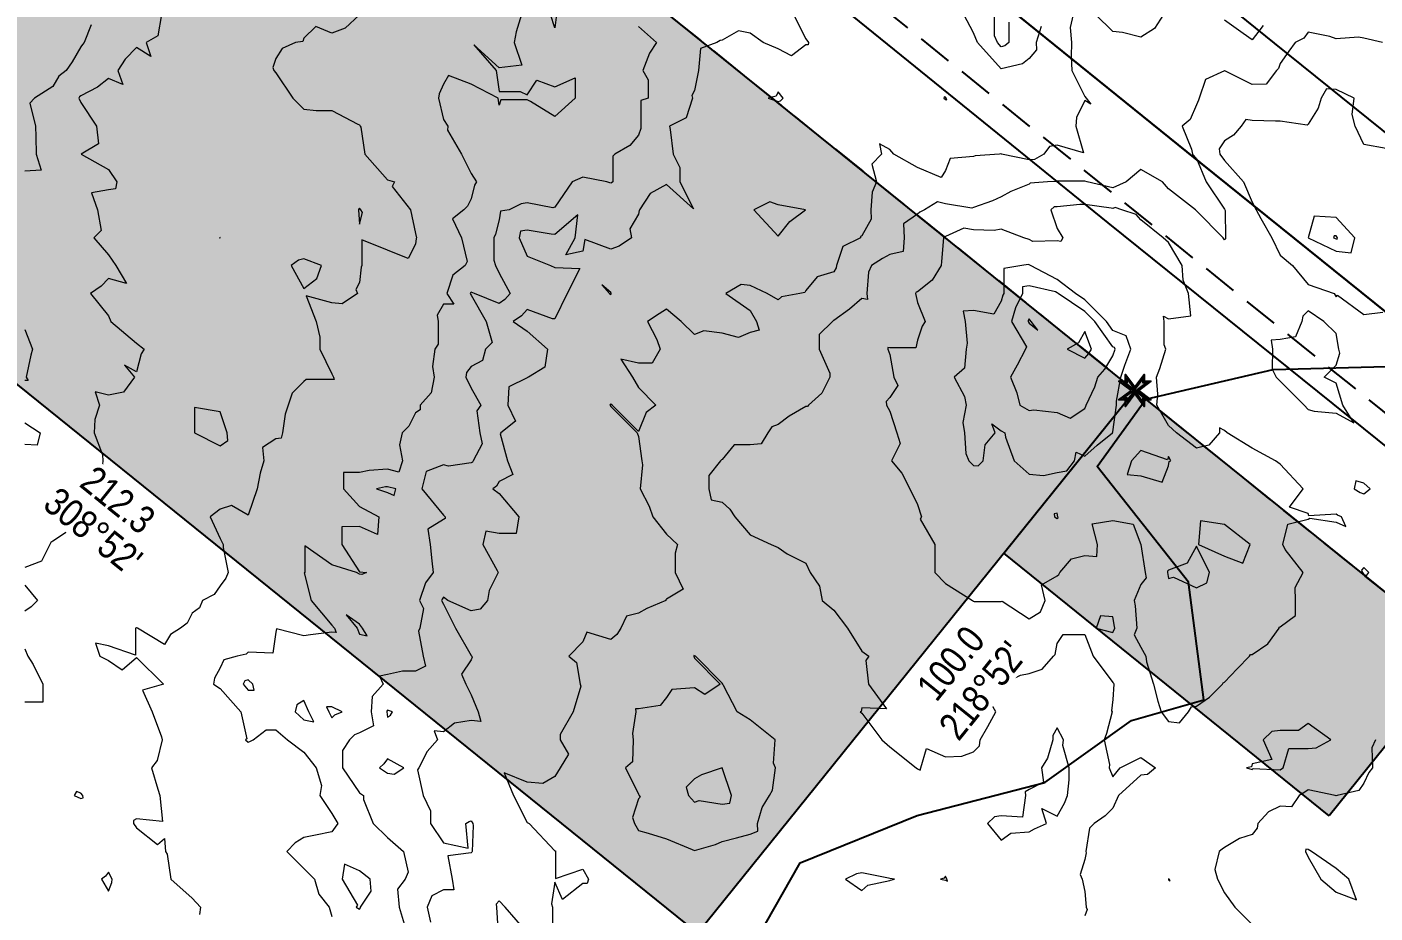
# Model space of a CAD drawing. Extents: x 528314 to 531043, y 6043383 to 6045203.
# Drawn here: x 529180.7 to 529664, y 6043739.3 to 6044056.9 of the extents above; entities that cross this region are included whole.
import ezdxf

# ---------------------------------------------------------------- set-up
doc = ezdxf.new("R2010")
doc.units = 0
doc.header["$LTSCALE"] = 5
doc.linetypes.add('foc-ACCESSROAD', pattern=[3.75, 2.5, -1.25])
for name, color, linetype in [('C-RW', 13, 'Continuous'), ('F-AR', 190, 'foc-ACCESSROAD'), ('F-RW', 190, 'Continuous'), ('L-BD', 7, 'Continuous'), ('L-MON', 1, 'Continuous'), ('P-PROPOSED', 10, 'Continuous'), ('P-PROPOSED-H', 21, 'Continuous'), ('P-TEMP-H', 41, 'Continuous'), ('P-TEMP_WORKSPACE', 46, 'Continuous'), ('WETLAND', 143, 'Continuous')]:
    doc.layers.add(name, color=color, linetype=linetype)
doc.layers.add('C-TOPO-MAJR', color=7, linetype='Continuous', lineweight=15, true_color=0xd3aa5f)
doc.layers.add('C-TOPO-MINR', color=7, linetype='Continuous', lineweight=13, true_color=0xe9d5af)
doc.styles.add('80L', font='ARIALN.TTF', dxfattribs={"height": 10})

# ---------------------------------------------------------------- blocks, each defined once
blk = doc.blocks.new('TEMP')
h = blk.add_hatch(color=255)
h.dxf.hatch_style = 1
h.paths.add_polyline_path([(0, 0.251), (-0.666, 1.152), (-0.666, 0.666), (-1.152, 0.666), (-0.251, 0), (-1.152, -0.666), (-0.666, -0.666), (-0.666, -1.152), (0, -0.251), (0.666, -1.152), (0.666, -0.666), (1.152, -0.666), (0.251, 0), (1.152, 0.666), (0.666, 0.666), (0.666, 1.152)])
h.paths.add_polyline_path([(0.566, 0.849), (0.566, 0.566), (0.849, 0.566), (0.083, 0), (0.849, -0.566), (0.566, -0.566), (0.566, -0.849), (0, -0.083), (-0.566, -0.849), (-0.566, -0.566), (-0.849, -0.566), (-0.083, 0), (-0.849, 0.566), (-0.566, 0.566), (-0.566, 0.849), (0, 0.083)], flags=16)
h = blk.add_hatch(color=1)
h.dxf.hatch_style = 1
h.paths.add_polyline_path([(0, 0.083), (-0.566, 0.849), (-0.566, 0.566), (-0.849, 0.566), (-0.083, 0), (-0.849, -0.566), (-0.566, -0.566), (-0.566, -0.849), (0, -0.083), (0.566, -0.849), (0.566, -0.566), (0.849, -0.566), (0.083, 0), (0.849, 0.566), (0.566, 0.566), (0.566, 0.849)])
at = {"color": 1}
for p, q in [((-0.083, 0), (0.083, 0)), ((0, 0.083), (0, -0.083))]:
    blk.add_line(p, q, dxfattribs=at)
at = {"color": 255, "flags": 128}
blk.add_lwpolyline([(-0.251, 0), (-1.152, 0.666), (-0.666, 0.666), (-0.666, 1.152), (0, 0.251), (0.666, 1.152), (0.666, 0.666), (1.152, 0.666), (0.251, 0), (1.152, -0.666), (0.666, -0.666), (0.666, -1.152), (0, -0.251), (-0.666, -1.152), (-0.666, -0.666), (-1.152, -0.666)], close=True, dxfattribs=at)
at = {"color": 1, "flags": 128}
blk.add_lwpolyline([(-0.083, 0), (-0.849, 0.566), (-0.566, 0.566), (-0.566, 0.849), (0, 0.083), (0.566, 0.849), (0.566, 0.566), (0.849, 0.566), (0.083, 0), (0.849, -0.566), (0.566, -0.566), (0.566, -0.849), (0, -0.083), (-0.566, -0.849), (-0.566, -0.566), (-0.849, -0.566)], close=True, dxfattribs=at)

msp = doc.modelspace()

# ---------------------------------------------------------------- hatches: boundary and pattern name
at = {"layer": 'P-PROPOSED-H'}
h = msp.add_hatch(color=256, dxfattribs=at)
h.dxf.hatch_style = 1
h.paths.add_polyline_path([(529577.891, 6043926.647), (529240.003, 6044199.045), (529008.127, 6044064.993), (529421.078, 6043732.114)])
at = {"layer": 'P-TEMP-H'}
h = msp.add_hatch(color=256, dxfattribs=at)
h.dxf.hatch_style = 1
h.paths.add_polyline_path([(529647.568, 6043774.197), (529530.847, 6043868.286), (529577.891, 6043926.647), (529694.613, 6043832.558)])

# ---------------------------------------------------------------- linework, layer by layer
at = {"layer": 'C-RW', "flags": 128}
for points in [[(529154.308, 6044433.761), (529278.042, 6044333.764), (529340.87, 6044411.534), (529535.232, 6044254.444), (529472.41, 6044176.719), (529627.817, 6044051.138), (529942.109, 6043798.192)], [(529928.607, 6043744.91), (529596.445, 6044012.237), (529402.126, 6044169.263), (529464.951, 6044246.992), (529348.332, 6044341.247), (529285.506, 6044263.479), (529104.81, 6044409.509)]]:
    msp.add_lwpolyline(points, dxfattribs=at)
at = {"layer": 'C-TOPO-MAJR', "linetype": 'Continuous', "lineweight": 15, "flags": 128}
for points, elevation in [([(529228.927, 6044061.393), (529227.649, 6044053.721), (529223.457, 6044051.393), (529225.066, 6044046.304), (529219.977, 6044049.546), (529215.908, 6044045.462), (529213.28, 6044041.393), (529215.05, 6044036.32), (529209.977, 6044038.48), (529205.971, 6044035.399), (529199.977, 6044032.203), (529199.527, 6044031.843), (529199.262, 6044031.393), (529199.977, 6044029.875), (529205.633, 6044021.393), (529206.318, 6044015.052), (529200.183, 6044011.393), (529209.977, 6044005.798), (529212.959, 6044001.393), (529212.475, 6043998.895), (529209.977, 6043998.591), (529203.888, 6043997.482), (529206.019, 6043991.393), (529207.37, 6043984), (529204.651, 6043981.393), (529209.977, 6043975.308), (529212.616, 6043971.393), (529216.346, 6043965.024), (529209.977, 6043966.795), (529207.285, 6043964.085), (529203.536, 6043961.393), (529209.977, 6043953.346), (529210.813, 6043951.393), (529219.977, 6043943.61), (529222.686, 6043941.393), (529221.599, 6043939.771), (529219.977, 6043933.331), (529215.691, 6043935.679), (529219.27, 6043931.393), (529215.367, 6043926.003), (529209.977, 6043924.977), (529205.199, 6043926.171), (529206.669, 6043921.393), (529205.095, 6043916.275), (529204.79, 6043911.393), (529207.832, 6043903.538), (529207.874, 6043901.393), (529207.156, 6043894.214), (529203.772, 6043891.393), (529199.977, 6043886.649), (529197.874, 6043881.393), (529195.25, 6043876.12), (529189.977, 6043872.597), (529189.23, 6043872.14), (529188.909, 6043871.393), (529185.954, 6043865.416), (529179.977, 6043863.177)], 2060), ([(529532.74, 6044058.63), (529532.74, 6044051.393), (529531.215, 6044050.155), (529529.977, 6044049.861), (529528.595, 6044051.393), (529527.559, 6044053.811), (529527.559, 6044061.393)], 2062.5), ([(529399.977, 6044057.163), (529406.427, 6044051.393), (529403.85, 6044047.52), (529401.473, 6044041.393), (529403.37, 6044038), (529403.37, 6044031.393), (529400.751, 6044030.619), (529400.751, 6044021.393), (529400.793, 6044020.577), (529399.977, 6044018.205), (529396.868, 6044014.502), (529391.397, 6044011.393), (529390.686, 6044010.684), (529390.686, 6044001.393), (529390.261, 6044001.109), (529389.977, 6044000.988), (529388.557, 6044001.393), (529379.977, 6044003.109), (529376.109, 6044001.393), (529369.977, 6043992.338), (529369.267, 6043992.103), (529359.977, 6043993.957), (529357.84, 6043993.53), (529353.565, 6043991.393), (529350.488, 6043990.882), (529349.977, 6043987.849), (529348.734, 6043982.636), (529348.057, 6043981.393), (529348.057, 6043973.313), (529348.645, 6043971.393), (529349.977, 6043968.707), (529353.927, 6043961.393), (529352.068, 6043959.302), (529349.977, 6043957.838), (529341.164, 6043961.393), (529339.977, 6043961.927), (529339.677, 6043961.693), (529339.577, 6043961.393), (529339.977, 6043960.794), (529345.361, 6043951.393), (529347.523, 6043943.847), (529345.054, 6043941.393), (529343.984, 6043937.386), (529339.977, 6043935.206), (529338.265, 6043933.105), (529338.035, 6043931.393), (529339.977, 6043927.511), (529343.368, 6043921.393), (529341.98, 6043919.39), (529343.106, 6043911.393), (529343.848, 6043907.522), (529340.636, 6043901.393), (529340.408, 6043900.962), (529339.977, 6043900.683), (529331.849, 6043899.521), (529329.977, 6043900.031), (529323.769, 6043897.601), (529322.255, 6043891.393), (529329.977, 6043881.891), (529330.687, 6043881.393), (529330.585, 6043880.785), (529329.977, 6043880.431), (529324.466, 6043876.904), (529325.267, 6043871.393), (529325.859, 6043865.511), (529326.274, 6043861.393), (529323.639, 6043857.731), (529321.492, 6043851.393), (529322.84, 6043848.53), (529321.596, 6043841.393), (529321.041, 6043840.329), (529322.703, 6043831.393), (529323.594, 6043827.776), (529319.977, 6043826.048), (529315.322, 6043826.048), (529309.977, 6043824.854), (529307.148, 6043824.222), (529308.427, 6043821.393), (529304.424, 6043816.946), (529304.115, 6043811.393), (529304.943, 6043806.427), (529299.977, 6043803.944), (529298.162, 6043803.208), (529296.362, 6043801.393), (529293.837, 6043797.533), (529293.803, 6043791.393), (529299.977, 6043782.434), (529301.365, 6043781.393), (529301.365, 6043780.005), (529304.809, 6043771.393), (529309.977, 6043766.401), (529315.735, 6043761.393), (529317.379, 6043753.991), (529316.34, 6043751.393), (529313.518, 6043747.852), (529314.173, 6043741.393), (529315.971, 6043735.399)], 2062.5), ([(529666.651, 6044051.393), (529659.977, 6044052.964), (529658.06, 6044053.31), (529649.977, 6044052.731), (529647.802, 6044053.568), (529639.977, 6044055.133), (529638.481, 6044052.889), (529635.303, 6044051.393), (529633.103, 6044048.267), (529629.977, 6044043.823), (529629.306, 6044042.064), (529628.681, 6044041.393), (529624.927, 6044036.443), (529619.977, 6044036.291), (529610.184, 6044041.186), (529609.977, 6044041.224), (529603.217, 6044038.153), (529600.964, 6044031.393), (529600.673, 6044030.697), (529599.977, 6044029.025), (529597.651, 6044023.719), (529594.822, 6044021.393), (529598.171, 6044013.199), (529598.545, 6044011.393), (529599.977, 6044009.812), (529603.484, 6044001.393), (529609.977, 6043991.656), (529610.094, 6043991.393), (529610.213, 6043991.157), (529610.306, 6043981.393), (529610.4, 6043980.97), (529609.977, 6043980.653), (529609.554, 6043981.393), (529599.977, 6043991.089), (529599.593, 6043991.393), (529589.977, 6043998.922), (529587.814, 6044001.393), (529579.977, 6044005.872), (529574.75, 6044001.393), (529569.977, 6043999.272), (529560.749, 6044001.393), (529559.977, 6044001.633), (529559.677, 6044001.693), (529549.977, 6044001.693), (529549.788, 6044001.582), (529546.586, 6044001.393), (529540.376, 6044000.994), (529539.977, 6044000.615), (529533.466, 6043997.904), (529529.977, 6043995.999), (529526.81, 6043994.56), (529519.977, 6043992.283), (529519.438, 6043991.932), (529509.977, 6043993.575), (529507.067, 6043994.303), (529502.496, 6043991.393), (529500.761, 6043990.609), (529499.977, 6043989.857), (529494.988, 6043986.382), (529495.119, 6043981.393), (529494.874, 6043976.496), (529489.977, 6043975.344), (529487.425, 6043973.945), (529483.473, 6043971.393), (529482.343, 6043969.027), (529481.769, 6043961.393), (529482.063, 6043959.307), (529479.977, 6043959.577), (529475.571, 6043955.799), (529469.977, 6043951.698), (529469.748, 6043951.622), (529469.468, 6043951.393), (529464.723, 6043946.647), (529464.723, 6043941.393), (529468.566, 6043932.804), (529468.573, 6043931.393), (529465.707, 6043925.663), (529460.827, 6043921.393), (529460.473, 6043920.897), (529459.977, 6043920.897), (529454.003, 6043917.367), (529449.977, 6043914.406), (529447.767, 6043913.603), (529446.294, 6043911.393), (529443.909, 6043907.461), (529439.977, 6043907.17), (529434.199, 6043907.171), (529429.977, 6043901.932), (529429.653, 6043901.717), (529429.33, 6043901.393), (529425.172, 6043896.198), (529425.172, 6043891.393), (529426.045, 6043887.462), (529429.977, 6043886.588), (529432.656, 6043884.073), (529434.451, 6043881.393), (529439.977, 6043874.833), (529447.543, 6043871.393), (529449.977, 6043870.312), (529453.259, 6043868.111), (529459.977, 6043864.715), (529461.51, 6043861.393), (529464.872, 6043856.498), (529465.819, 6043851.393), (529469.977, 6043847.929), (529474.878, 6043841.393), (529479.977, 6043833.236), (529482.556, 6043831.393), (529481.476, 6043829.894), (529482.442, 6043821.393), (529488.81, 6043812.56), (529479.977, 6043812.857), (529479.794, 6043811.576), (529479.391, 6043811.393), (529479.977, 6043810.905), (529487.172, 6043801.393), (529489.977, 6043798.886), (529499.471, 6043791.393), (529499.977, 6043790.951), (529500.862, 6043790.508), (529501.156, 6043791.393), (529503.137, 6043798.233), (529509.977, 6043795.248), (529515.846, 6043795.524), (529519.977, 6043797.116), (529522.156, 6043799.214), (529522.445, 6043801.393), (529525.135, 6043806.235), (529528, 6043811.393), (529525.53, 6043815.84), (529529.977, 6043820.294), (529530.526, 6043820.844), (529530.526, 6043821.393), (529536.825, 6043824.545), (529539.977, 6043825.176), (529544.684, 6043826.686), (529548.703, 6043831.393), (529549.335, 6043832.035), (529549.977, 6043835.921), (529552.167, 6043839.203), (529559.977, 6043839.203), (529562.921, 6043831.393), (529569.977, 6043821.953), (529570.27, 6043821.687), (529570.347, 6043821.393), (529569.977, 6043815.828), (529569.552, 6043811.818), (529569.69, 6043811.393), (529567.69, 6043803.68), (529566.897, 6043801.393), (529568.824, 6043792.546), (529568.669, 6043791.393), (529569.977, 6043788.141), (529572.577, 6043791.393), (529579.977, 6043795.041), (529585.26, 6043791.393), (529582.443, 6043788.927), (529579.977, 6043788.752), (529572.052, 6043781.393), (529569.977, 6043776.897), (529567.212, 6043774.158), (529563.302, 6043771.393), (529561.664, 6043769.706), (529560.326, 6043761.393), (529560.435, 6043760.935), (529559.977, 6043758.466), (529558.207, 6043753.163), (529558.965, 6043751.393), (529559.977, 6043747.041), (529560.457, 6043741.393), (529560.804, 6043740.566), (529559.977, 6043738.331)], 2065), ([(529179.977, 6043856.807), (529184.444, 6043851.393), (529182.251, 6043849.119), (529179.977, 6043847.533)], 2060), ([(529179.977, 6043834.025), (529181.056, 6043831.393), (529182.923, 6043828.447), (529186.463, 6043821.393), (529186.463, 6043814.907), (529179.977, 6043814.933)], 2060)]:
    msp.add_lwpolyline(points, dxfattribs=dict(at, elevation=elevation))
for points, elevation in [([(529252.517, 6043911.393), (529249.977, 6043919.013), (529240.831, 6043920.539), (529240.831, 6043911.393), (529249.977, 6043906.74), (529252.694, 6043908.676), (529252.517, 6043911.393)], 2060), ([(529659.977, 6043893.37), (529657.106, 6043894.264), (529656.514, 6043891.393), (529658.617, 6043890.033), (529659.977, 6043889.527), (529662.216, 6043891.393), (529659.977, 6043893.37)], 2065), ([(529312.368, 6043889.002), (529312.967, 6043891.393), (529309.977, 6043892.141), (529309.273, 6043892.097), (529305.989, 6043891.393), (529309.977, 6043890.064), (529312.368, 6043889.002)], 2062.5), ([(529301.045, 6043841.393), (529299.977, 6043842.92), (529295.129, 6043846.241), (529299.102, 6043841.393), (529299.977, 6043839.257), (529302.648, 6043838.722), (529301.045, 6043841.393)], 2062.5), ([(529570.585, 6043842.001), (529569.977, 6043845.497), (529565.581, 6043845.789), (529563.979, 6043841.393), (529569.977, 6043839.901), (529570.633, 6043841.393), (529570.585, 6043842.001)], 2065), ([(529448.379, 6043792.991), (529448.989, 6043801.393), (529439.977, 6043808.601), (529435.272, 6043811.393), (529430.465, 6043820.905), (529430.158, 6043821.393), (529429.977, 6043821.752), (529420.343, 6043831.393), (529419.977, 6043831.515), (529419.733, 6043831.637), (529419.767, 6043831.393), (529419.977, 6043830.663), (529429.26, 6043821.393), (529423.692, 6043817.678), (529419.977, 6043820.066), (529411.881, 6043819.489), (529409.977, 6043816.632), (529407.696, 6043813.674), (529399.977, 6043812.528), (529398.842, 6043812.528), (529398.93, 6043811.393), (529397.737, 6043803.633), (529398, 6043801.393), (529397.809, 6043793.561), (529395.259, 6043791.393), (529399.977, 6043781.958), (529400.222, 6043781.393), (529400.511, 6043780.859), (529399.977, 6043780.264), (529397.76, 6043773.61), (529398.499, 6043771.393), (529399.977, 6043768.942), (529403.458, 6043767.912), (529409.977, 6043765.93), (529419.235, 6043762.135), (529419.977, 6043761.704), (529427.484, 6043763.886), (529429.977, 6043764.956), (529435.052, 6043766.318), (529439.977, 6043767.552), (529442.676, 6043768.694), (529442.57, 6043771.393), (529444.216, 6043777.154), (529446.914, 6043781.393), (529447.995, 6043783.375), (529449.063, 6043791.393), (529448.379, 6043792.991)], 2065), ([(529261.708, 6043821.393), (529259.977, 6043822.903), (529258.805, 6043822.565), (529258.23, 6043821.393), (529259.977, 6043819.148), (529262.197, 6043819.173), (529261.708, 6043821.393)], 2062.5), ([(529281.757, 6043811.393), (529279.977, 6043815.547), (529277.484, 6043813.886), (529276.861, 6043811.393), (529279.977, 6043808.624), (529283.538, 6043807.832), (529281.757, 6043811.393)], 2062.5), ([(529639.977, 6043807.213), (529636.582, 6043804.788), (529629.977, 6043804.788), (529626.992, 6043804.378), (529623.85, 6043801.393), (529627.01, 6043794.36), (529619.977, 6043792.799), (529619.626, 6043791.744), (529617.87, 6043791.393), (529619.977, 6043790.792), (529620.271, 6043791.099), (529629.977, 6043790.669), (529630.429, 6043790.941), (529631.063, 6043791.393), (529633.113, 6043798.257), (529639.977, 6043798.257), (529642.889, 6043798.481), (529648.122, 6043801.393), (529639.977, 6043807.213)], 2065), ([(529211.132, 6043750.238), (529211.265, 6043751.393), (529209.977, 6043753.972), (529208.871, 6043752.499), (529207.398, 6043751.393), (529209.977, 6043747.2), (529211.132, 6043750.238)], 2060)]:
    msp.add_lwpolyline(points, close=True, dxfattribs=dict(at, elevation=elevation))
at = {"layer": 'C-TOPO-MINR', "linetype": 'Continuous', "lineweight": 13, "flags": 128}
for points, elevation in [([(529228.927, 6044061.393), (529227.649, 6044053.721), (529223.457, 6044051.393), (529225.066, 6044046.304), (529219.977, 6044049.546), (529215.908, 6044045.462), (529213.28, 6044041.393), (529215.05, 6044036.32), (529209.977, 6044038.48), (529205.971, 6044035.399), (529199.977, 6044032.203), (529199.527, 6044031.843), (529199.262, 6044031.393), (529199.977, 6044029.875), (529205.633, 6044021.393), (529206.318, 6044015.052), (529200.183, 6044011.393), (529209.977, 6044005.798), (529212.959, 6044001.393), (529212.475, 6043998.895), (529209.977, 6043998.591), (529203.888, 6043997.482), (529206.019, 6043991.393), (529207.37, 6043984), (529204.651, 6043981.393), (529209.977, 6043975.308), (529212.616, 6043971.393), (529216.346, 6043965.024), (529209.977, 6043966.795), (529207.285, 6043964.085), (529203.536, 6043961.393), (529209.977, 6043953.346), (529210.813, 6043951.393), (529219.977, 6043943.61), (529222.686, 6043941.393), (529221.599, 6043939.771), (529219.977, 6043933.331), (529215.691, 6043935.679), (529219.27, 6043931.393), (529215.367, 6043926.003), (529209.977, 6043924.977), (529205.199, 6043926.171), (529206.669, 6043921.393), (529205.095, 6043916.275), (529204.79, 6043911.393), (529207.832, 6043903.538), (529207.874, 6043901.393), (529207.156, 6043894.214), (529203.772, 6043891.393), (529199.977, 6043886.649), (529197.874, 6043881.393), (529195.25, 6043876.12), (529189.977, 6043872.597), (529189.23, 6043872.14), (529188.909, 6043871.393), (529185.954, 6043865.416), (529179.977, 6043863.177)], 2060), ([(529299.977, 6044061.347), (529294.834, 6044056.536), (529289.977, 6044054.682), (529284.218, 6044057.152), (529279.977, 6044052.911), (529279.64, 6044051.73), (529276.946, 6044051.393), (529272.15, 6044049.22), (529269.977, 6044045.621), (529268.897, 6044042.473), (529269.175, 6044041.393), (529269.977, 6044040.542), (529276.076, 6044031.393), (529279.977, 6044027.492), (529284.366, 6044027.004), (529289.977, 6044027.004), (529299.299, 6044022.071), (529299.977, 6044021.904), (529300.209, 6044021.393), (529300.355, 6044021.016), (529301.852, 6044011.393), (529309.977, 6044002.111), (529312.486, 6044001.393), (529311.649, 6043999.721), (529318.191, 6043991.393), (529319.977, 6043982.955), (529320.363, 6043981.393), (529320.286, 6043981.084), (529319.977, 6043979.082), (529317.411, 6043973.959), (529309.977, 6043976.933), (529300.747, 6043980.623), (529300.747, 6043971.393), (529300.572, 6043970.798), (529299.977, 6043965.377), (529298.553, 6043962.817), (529299.207, 6043961.393), (529293.657, 6043957.713), (529289.977, 6043958.054), (529280.818, 6043960.552), (529284.342, 6043951.393), (529285.651, 6043945.719), (529285.651, 6043941.393), (529289.977, 6043932.638), (529290.563, 6043931.393), (529290.797, 6043930.573), (529289.977, 6043930.514), (529280.856, 6043930.514), (529279.977, 6043929.856), (529275.746, 6043925.624), (529274.334, 6043921.393), (529273.245, 6043918.125), (529272.285, 6043911.393), (529271.848, 6043909.522), (529269.977, 6043909.277), (529265.196, 6043906.174), (529265.604, 6043901.393), (529264.337, 6043897.033), (529263.191, 6043891.393), (529259.977, 6043881.902), (529254.044, 6043885.46), (529249.977, 6043884.105), (529246.361, 6043881.393), (529249.977, 6043873.512), (529251.07, 6043871.393), (529251.07, 6043870.3), (529252.85, 6043861.393), (529252.024, 6043859.346), (529249.977, 6043856.631), (529247.875, 6043853.495), (529243.656, 6043851.393), (529242.605, 6043848.765), (529239.977, 6043846.793), (529238.187, 6043843.183), (529235.713, 6043841.393), (529232.2, 6043839.17), (529229.977, 6043835.584), (529220.296, 6043841.393), (529219.977, 6043841.553), (529219.86, 6043841.51), (529219.68, 6043841.393), (529219.68, 6043831.69), (529209.977, 6043835.13), (529205.305, 6043836.065), (529206.862, 6043831.393), (529209.977, 6043829.799), (529214.896, 6043826.474), (529219.977, 6043830.92), (529229.635, 6043821.393), (529222.122, 6043819.248), (529225.559, 6043811.393), (529228.907, 6043802.463), (529229.213, 6043801.393), (529227.343, 6043794.027), (529225.352, 6043791.393), (529227.656, 6043783.714), (529228.352, 6043781.393), (529229.28, 6043772.09), (529219.977, 6043773.018), (529218.926, 6043772.444), (529218.854, 6043771.393), (529219.977, 6043769.795), (529227.486, 6043763.884), (529229.977, 6043766.016), (529230.376, 6043761.393), (529230.959, 6043760.411), (529232.351, 6043751.393), (529239.977, 6043744.579), (529242.867, 6043741.393), (529242.546, 6043738.824)], 2061), ([(529358.034, 6044061.393), (529356.138, 6044055.232), (529355.315, 6044051.393), (529358.073, 6044043.297), (529349.977, 6044042.312), (529340.866, 6044050.504), (529348.932, 6044041.393), (529349.977, 6044033.815), (529357.555, 6044033.815), (529359.977, 6044032.602), (529363.492, 6044037.878), (529369.977, 6044035.446), (529377.277, 6044038.694), (529377.277, 6044031.393), (529369.977, 6044024.909), (529361.186, 6044030.184), (529359.977, 6044030.789), (529350.581, 6044030.789), (529349.977, 6044028.971), (529349.619, 6044031.393), (529339.977, 6044036.409), (529331.827, 6044039.543), (529329.977, 6044036.457), (529328.423, 6044032.947), (529328.245, 6044031.393), (529329.977, 6044023.793), (529331.576, 6044021.393), (529331.442, 6044019.928), (529336.483, 6044011.393), (529339.977, 6044004.402), (529341.832, 6044001.393), (529341.124, 6044000.246), (529339.977, 6043995.375), (529338.65, 6043992.72), (529337.324, 6043991.393), (529333.264, 6043988.106), (529336.515, 6043981.393), (529338.476, 6043972.894), (529337.833, 6043971.393), (529333.419, 6043967.951), (529331.244, 6043961.393), (529333.777, 6043957.593), (529329.977, 6043957.593), (529327.757, 6043953.613), (529328.094, 6043951.393), (529328.094, 6043943.276), (529326.942, 6043941.393), (529326.135, 6043935.235), (529326.647, 6043931.393), (529325.594, 6043925.776), (529321.649, 6043921.393), (529321.649, 6043919.721), (529319.977, 6043918.608), (529317.571, 6043913.799), (529315.166, 6043911.393), (529314.236, 6043907.134), (529315.315, 6043901.393), (529313.98, 6043897.39), (529309.977, 6043898.391), (529303.391, 6043897.979), (529299.977, 6043897.247), (529294.195, 6043897.175), (529294.195, 6043891.393), (529299.977, 6043885.089), (529306.839, 6043881.393), (529306.337, 6043875.033), (529299.977, 6043877.849), (529293.604, 6043877.766), (529293.65, 6043871.393), (529299.977, 6043861.672), (529302.483, 6043861.393), (529300.732, 6043860.638), (529299.977, 6043860.813), (529298.821, 6043861.393), (529289.977, 6043864.134), (529280.377, 6043870.993), (529280.377, 6043861.393), (529280.066, 6043861.304), (529282.591, 6043851.393), (529289.977, 6043842.529), (529290.907, 6043841.393), (529291.553, 6043839.817), (529289.977, 6043839.973), (529282.351, 6043839.019), (529279.977, 6043838.723), (529270.207, 6043841.163), (529269.977, 6043840.015), (529268.856, 6043832.514), (529259.977, 6043832.842), (529259.252, 6043832.118), (529256.113, 6043831.393), (529251.349, 6043830.021), (529249.977, 6043827.222), (529247.904, 6043823.466), (529247.639, 6043821.393), (529249.977, 6043819.786), (529257.437, 6043811.393), (529259.567, 6043801.803), (529259.022, 6043801.393), (529259.977, 6043800.607), (529260.612, 6043800.758), (529261.836, 6043801.393), (529266.433, 6043804.937), (529269.977, 6043804.977), (529274.159, 6043801.393), (529279.977, 6043796.994), (529284.42, 6043791.393), (529286.325, 6043785.045), (529285.715, 6043781.393), (529289.977, 6043775.003), (529292.16, 6043771.393), (529291.259, 6043770.111), (529289.977, 6043768.449), (529284.117, 6043767.253), (529279.977, 6043766.411), (529276.863, 6043764.507), (529273.823, 6043761.393), (529279.977, 6043755.239), (529283.823, 6043751.393), (529285.301, 6043746.069), (529289.076, 6043741.393), (529289.977, 6043738.016)], 2062), ([(529455.506, 6044061.393), (529459.977, 6044052.681), (529460.835, 6044051.393), (529460.787, 6044050.583), (529459.977, 6044050.583), (529454.738, 6044046.632), (529449.977, 6044049.085), (529444.665, 6044051.393), (529439.977, 6044054.742), (529435.754, 6044055.616), (529429.977, 6044052.231), (529429.244, 6044052.126), (529428.021, 6044051.393), (529422.175, 6044049.195), (529421.413, 6044041.393), (529421.174, 6044040.196), (529419.977, 6044034.216), (529419.035, 6044032.335), (529419.349, 6044031.393), (529417.006, 6044024.364), (529411.066, 6044021.393), (529411.234, 6044020.136), (529412.395, 6044011.393), (529414.813, 6044006.557), (529414.813, 6044001.393), (529419.665, 6043991.705), (529409.977, 6044000.427), (529404.079, 6043997.291), (529400.281, 6043991.393), (529400.226, 6043991.144), (529399.977, 6043989.823), (529396.812, 6043984.558), (529397.443, 6043981.393), (529392.963, 6043978.407), (529389.977, 6043977.321), (529380.665, 6043980.705), (529379.977, 6043976.582), (529373.884, 6043975.301), (529377.284, 6043981.393), (529378.196, 6043989.612), (529369.977, 6043982.579), (529368.673, 6043982.697), (529359.977, 6043984.144), (529357.618, 6043983.752), (529357.22, 6043981.393), (529359.977, 6043974.778), (529368.434, 6043971.393), (529369.977, 6043970.758), (529378.953, 6043970.37), (529374.393, 6043961.393), (529369.977, 6043952.285), (529369.085, 6043952.285), (529359.977, 6043955.7), (529357.95, 6043953.42), (529355.054, 6043951.393), (529359.977, 6043947.947), (529367.26, 6043941.393), (529366.326, 6043935.044), (529360.555, 6043931.393), (529360.142, 6043931.228), (529359.977, 6043931.2), (529353.439, 6043927.931), (529353.054, 6043921.393), (529355.788, 6043915.582), (529350.555, 6043911.393), (529350.295, 6043911.075), (529352.933, 6043901.393), (529354.905, 6043896.466), (529349.977, 6043894.003), (529349.072, 6043892.298), (529347.677, 6043891.393), (529349.977, 6043889.653), (529357.058, 6043881.393), (529356.063, 6043875.307), (529349.977, 6043875.307), (529345.209, 6043876.161), (529344.195, 6043871.393), (529349.233, 6043862.137), (529349.638, 6043861.393), (529346.388, 6043854.982), (529345.815, 6043851.393), (529343.154, 6043848.216), (529339.977, 6043847.591), (529331.608, 6043851.393), (529329.977, 6043852.535), (529329.499, 6043851.871), (529329.337, 6043851.393), (529329.977, 6043850.034), (529334.296, 6043841.393), (529339.977, 6043831.654), (529340.176, 6043831.393), (529340.371, 6043830.999), (529339.977, 6043830.043), (529336.49, 6043824.88), (529338.028, 6043821.393), (529339.977, 6043817.495), (529342.491, 6043811.393), (529343.442, 6043807.928), (529339.977, 6043808.342), (529334.021, 6043807.349), (529329.977, 6043804.316), (529326.746, 6043804.624), (529327.895, 6043801.393), (529324.149, 6043797.221), (529321.158, 6043791.393), (529320.73, 6043790.64), (529322.705, 6043781.393), (529325.415, 6043775.955), (529325.415, 6043771.393), (529329.977, 6043764.451), (529338.827, 6043762.543), (529338.01, 6043771.393), (529339.262, 6043772.108), (529339.977, 6043772.376), (529340.557, 6043771.393), (529340.648, 6043770.722), (529340.344, 6043761.393), (529340.249, 6043761.121), (529339.977, 6043760.872), (529331.549, 6043759.821), (529333.083, 6043751.393), (529333.743, 6043747.627), (529329.977, 6043747.627), (529325.889, 6043745.481), (529324.236, 6043741.393), (529325.32, 6043736.05)], 2063), ([(529555.812, 6044061.393), (529554.645, 6044056.725), (529555.13, 6044051.393), (529554.997, 6044046.373), (529555.292, 6044041.393), (529559.977, 6044032.021), (529560.46, 6044031.393), (529562.083, 6044029.287), (529559.977, 6044030.64), (529556.895, 6044024.475), (529556.676, 6044021.393), (529559.489, 6044011.881), (529549.977, 6044014.627), (529547.307, 6044014.063), (529545.216, 6044011.393), (529541.918, 6044009.452), (529539.977, 6044009.338), (529530.109, 6044011.393), (529529.977, 6044011.439), (529529.873, 6044011.497), (529529.316, 6044011.393), (529520.598, 6044010.772), (529519.977, 6044010.461), (529511.604, 6044009.766), (529509.977, 6044005.519), (529508.43, 6044002.94), (529499.977, 6044006.562), (529491.524, 6044011.393), (529489.977, 6044012.963), (529486.329, 6044015.041), (529487.038, 6044011.393), (529483.598, 6044007.772), (529485.304, 6044001.393), (529483.662, 6043997.708), (529483.247, 6043991.393), (529483.364, 6043988.006), (529479.977, 6043982.119), (529479.511, 6043981.859), (529479.49, 6043981.393), (529473.148, 6043978.222), (529470.872, 6043971.393), (529470.822, 6043970.548), (529469.977, 6043969.112), (529463.96, 6043967.41), (529459.977, 6043962.516), (529459.607, 6043961.763), (529457.744, 6043961.393), (529451.194, 6043960.176), (529449.977, 6043959.125), (529446.007, 6043961.393), (529439.977, 6043964.297), (529436.694, 6043964.676), (529431.221, 6043961.393), (529439.977, 6043955.363), (529442.245, 6043951.393), (529443.152, 6043948.218), (529439.977, 6043947.424), (529435.785, 6043945.585), (529429.977, 6043947.214), (529423.326, 6043948.044), (529419.977, 6043946.705), (529415.289, 6043951.393), (529409.977, 6043955.822), (529407.292, 6043954.078), (529403.159, 6043951.393), (529406.521, 6043944.849), (529407.715, 6043941.393), (529404.892, 6043936.478), (529399.977, 6043936.37), (529393.561, 6043937.809), (529397.756, 6043931.393), (529399.977, 6043927.692), (529406.175, 6043921.393), (529402.657, 6043918.713), (529399.977, 6043911.947), (529390.531, 6043921.393), (529389.977, 6043921.67), (529389.818, 6043921.552), (529389.66, 6043921.393), (529389.977, 6043920.839), (529399.423, 6043911.393), (529399.977, 6043910.169), (529401.118, 6043901.393), (529401.432, 6043899.938), (529400.569, 6043891.393), (529403.724, 6043885.141), (529405.098, 6043881.393), (529409.977, 6043875.1), (529413.895, 6043871.393), (529413.112, 6043868.258), (529413.112, 6043861.393), (529415.912, 6043855.458), (529409.977, 6043851.845), (529409.78, 6043851.59), (529409.734, 6043851.393), (529402.946, 6043848.424), (529399.977, 6043846.798), (529395.585, 6043845.785), (529393.589, 6043841.393), (529392.185, 6043839.185), (529389.977, 6043837.419), (529381.365, 6043840.005), (529379.977, 6043836.532), (529374.953, 6043831.393), (529377.731, 6043829.148), (529379.051, 6043821.393), (529379.24, 6043820.656), (529376.56, 6043811.393), (529371.859, 6043803.276), (529371.859, 6043801.393), (529374.84, 6043796.256), (529371.838, 6043791.393), (529369.977, 6043788.201), (529365.645, 6043785.725), (529359.977, 6043786.196), (529351.744, 6043789.626), (529355.174, 6043781.393), (529359.977, 6043771.787), (529360.764, 6043771.393), (529369.977, 6043761.624), (529370.147, 6043761.563), (529370.228, 6043761.393), (529370.228, 6043751.644), (529379.977, 6043755.045), (529382.063, 6043751.393), (529381.531, 6043749.839), (529379.977, 6043749.839), (529372.728, 6043744.145), (529369.977, 6043750.339), (529368.777, 6043742.593), (529369.053, 6043741.393), (529369.053, 6043732.317)], 2064), ([(529370.528, 6044061.393), (529369.977, 6044056.647), (529368.398, 6044061.393)], 2062), ([(529544.304, 6044057.066), (529542.538, 6044051.393), (529542.636, 6044048.734), (529539.977, 6044045.674), (529537.614, 6044043.756), (529529.977, 6044041.942), (529521.453, 6044051.393), (529519.977, 6044054.838), (529516.56, 6044061.393)], 2063), ([(529588.082, 6044061.393), (529584.964, 6044056.406), (529579.977, 6044053.288), (529573.494, 6044054.911), (529569.977, 6044055.3), (529563.755, 6044061.393)], 2064), ([(529623.867, 6044057.503), (529619.977, 6044052.28), (529616.725, 6044054.645), (529609.977, 6044059.369)], 2064), ([(529203.684, 6044057.686), (529201.165, 6044051.393), (529200.66, 6044050.71), (529199.977, 6044049.788), (529196.931, 6044044.439), (529194.798, 6044041.393), (529192.12, 6044039.25), (529189.977, 6044035.606), (529187.416, 6044033.954), (529183.446, 6044031.393), (529181.774, 6044029.596), (529183.769, 6044021.393), (529183.838, 6044017.532), (529184.028, 6044011.393), (529185.765, 6044005.605), (529179.977, 6044005.253)], 2059), ([(529666.651, 6044051.393), (529659.977, 6044052.964), (529658.06, 6044053.31), (529649.977, 6044052.731), (529647.802, 6044053.568), (529639.977, 6044055.133), (529638.481, 6044052.889), (529635.303, 6044051.393), (529633.103, 6044048.267), (529629.977, 6044043.823), (529629.306, 6044042.064), (529628.681, 6044041.393), (529624.927, 6044036.443), (529619.977, 6044036.291), (529610.184, 6044041.186), (529609.977, 6044041.224), (529603.217, 6044038.153), (529600.964, 6044031.393), (529600.673, 6044030.697), (529599.977, 6044029.025), (529597.651, 6044023.719), (529594.822, 6044021.393), (529598.171, 6044013.199), (529598.545, 6044011.393), (529599.977, 6044009.812), (529603.484, 6044001.393), (529609.977, 6043991.656), (529610.094, 6043991.393), (529610.213, 6043991.157), (529610.306, 6043981.393), (529610.4, 6043980.97), (529609.977, 6043980.653), (529609.554, 6043981.393), (529599.977, 6043991.089), (529599.593, 6043991.393), (529589.977, 6043998.922), (529587.814, 6044001.393), (529579.977, 6044005.872), (529574.75, 6044001.393), (529569.977, 6043999.272), (529560.749, 6044001.393), (529559.977, 6044001.633), (529559.677, 6044001.693), (529549.977, 6044001.693), (529549.788, 6044001.582), (529546.586, 6044001.393), (529540.376, 6044000.994), (529539.977, 6044000.615), (529533.466, 6043997.904), (529529.977, 6043995.999), (529526.81, 6043994.56), (529519.977, 6043992.283), (529519.438, 6043991.932), (529509.977, 6043993.575), (529507.067, 6043994.303), (529502.496, 6043991.393), (529500.761, 6043990.609), (529499.977, 6043989.857), (529494.988, 6043986.382), (529495.119, 6043981.393), (529494.874, 6043976.496), (529489.977, 6043975.344), (529487.425, 6043973.945), (529483.473, 6043971.393), (529482.343, 6043969.027), (529481.769, 6043961.393), (529482.063, 6043959.307), (529479.977, 6043959.577), (529475.571, 6043955.799), (529469.977, 6043951.698), (529469.748, 6043951.622), (529469.468, 6043951.393), (529464.723, 6043946.647), (529464.723, 6043941.393), (529468.566, 6043932.804), (529468.573, 6043931.393), (529465.707, 6043925.663), (529460.827, 6043921.393), (529460.473, 6043920.897), (529459.977, 6043920.897), (529454.003, 6043917.367), (529449.977, 6043914.406), (529447.767, 6043913.603), (529446.294, 6043911.393), (529443.909, 6043907.461), (529439.977, 6043907.17), (529434.199, 6043907.171), (529429.977, 6043901.932), (529429.653, 6043901.717), (529429.33, 6043901.393), (529425.172, 6043896.198), (529425.172, 6043891.393), (529426.045, 6043887.462), (529429.977, 6043886.588), (529432.656, 6043884.073), (529434.451, 6043881.393), (529439.977, 6043874.833), (529447.543, 6043871.393), (529449.977, 6043870.312), (529453.259, 6043868.111), (529459.977, 6043864.715), (529461.51, 6043861.393), (529464.872, 6043856.498), (529465.819, 6043851.393), (529469.977, 6043847.929), (529474.878, 6043841.393), (529479.977, 6043833.236), (529482.556, 6043831.393), (529481.476, 6043829.894), (529482.442, 6043821.393), (529488.81, 6043812.56), (529479.977, 6043812.857), (529479.794, 6043811.576), (529479.391, 6043811.393), (529479.977, 6043810.905), (529487.172, 6043801.393), (529489.977, 6043798.886), (529499.471, 6043791.393), (529499.977, 6043790.951), (529500.862, 6043790.508), (529501.156, 6043791.393), (529503.137, 6043798.233), (529509.977, 6043795.248), (529515.846, 6043795.524), (529519.977, 6043797.116), (529522.156, 6043799.214), (529522.445, 6043801.393), (529525.135, 6043806.235), (529528, 6043811.393), (529525.53, 6043815.84), (529529.977, 6043820.294), (529530.526, 6043820.844), (529530.526, 6043821.393), (529536.825, 6043824.545), (529539.977, 6043825.176), (529544.684, 6043826.686), (529548.703, 6043831.393), (529549.335, 6043832.035), (529549.977, 6043835.921), (529552.167, 6043839.203), (529559.977, 6043839.203), (529562.921, 6043831.393), (529569.977, 6043821.953), (529570.27, 6043821.687), (529570.347, 6043821.393), (529569.977, 6043815.828), (529569.552, 6043811.818), (529569.69, 6043811.393), (529567.69, 6043803.68), (529566.897, 6043801.393), (529568.824, 6043792.546), (529568.669, 6043791.393), (529569.977, 6043788.141), (529572.577, 6043791.393), (529579.977, 6043795.041), (529585.26, 6043791.393), (529582.443, 6043788.927), (529579.977, 6043788.752), (529572.052, 6043781.393), (529569.977, 6043776.897), (529567.212, 6043774.158), (529563.302, 6043771.393), (529561.664, 6043769.706), (529560.326, 6043761.393), (529560.435, 6043760.935), (529559.977, 6043758.466), (529558.207, 6043753.163), (529558.965, 6043751.393), (529559.977, 6043747.041), (529560.457, 6043741.393), (529560.804, 6043740.566), (529559.977, 6043738.331)], 2065), ([(529668.005, 6044013.365), (529659.977, 6044014.761), (529656.842, 6044021.393), (529655.819, 6044025.551), (529656.531, 6044031.393), (529649.977, 6044034.55), (529646.622, 6044034.748), (529644.609, 6044031.393), (529643.54, 6044027.83), (529639.977, 6044022.128), (529639.643, 6044021.727), (529629.977, 6044023.214), (529628.23, 6044023.14), (529619.977, 6044023.404), (529617.631, 6044023.739), (529615.956, 6044021.393), (529613.203, 6044018.167), (529609.977, 6044016.146), (529608.079, 6044013.291), (529608.328, 6044011.393), (529609.977, 6044009.024), (529616.76, 6044001.393), (529619.977, 6043994.154), (529621.349, 6043991.393), (529623.059, 6043988.312), (529626.927, 6043981.393), (529629.977, 6043975.198), (529634.325, 6043971.393), (529639.977, 6043964.613), (529649.375, 6043961.393), (529649.977, 6043960.188), (529650.562, 6043960.808), (529659.977, 6043953.811), (529666.716, 6043954.654)], 2066), ([(529179.977, 6043948.505), (529182.713, 6043941.393), (529182.115, 6043939.255), (529180.478, 6043931.393), (529181.145, 6043930.225), (529179.977, 6043930.186)], 2059), ([(529179.977, 6043914.999), (529185.436, 6043911.393), (529184.35, 6043907.02), (529179.977, 6043907.25)], 2059), ([(529179.977, 6043856.807), (529184.444, 6043851.393), (529182.251, 6043849.119), (529179.977, 6043847.533)], 2060), ([(529179.977, 6043834.025), (529181.056, 6043831.393), (529182.923, 6043828.447), (529186.463, 6043821.393), (529186.463, 6043814.907), (529179.977, 6043814.933)], 2060), ([(529664.146, 6043801.393), (529662.833, 6043798.537), (529663.027, 6043791.393), (529661.693, 6043789.677), (529659.977, 6043785.901), (529658.15, 6043783.22), (529650.35, 6043781.393), (529650.061, 6043781.309), (529649.977, 6043781.339), (529649.686, 6043781.393), (529639.977, 6043783.474), (529638.763, 6043782.607), (529636.74, 6043781.393), (529634.035, 6043777.335), (529629.977, 6043777.589), (529625.728, 6043775.642), (529621.94, 6043771.393), (529621.676, 6043769.694), (529619.977, 6043767.467), (529615.39, 6043765.98), (529609.977, 6043762.837), (529609.163, 6043762.207), (529608.113, 6043761.393), (529606.488, 6043754.882), (529607.485, 6043751.393), (529609.977, 6043746.596), (529613.757, 6043741.393), (529619.977, 6043735.174)], 2066), ([(529359.977, 6043732.317), (529352.195, 6043741.393), (529349.977, 6043743.738), (529348.866, 6043742.504), (529349, 6043741.393), (529349.605, 6043731.765)], 2064)]:
    msp.add_lwpolyline(points, dxfattribs=dict(at, elevation=elevation))
for points, elevation in [([(529450.876, 6044030.494), (529451.808, 6044031.393), (529449.977, 6044033.749), (529449.27, 6044032.1), (529446.441, 6044031.393), (529449.977, 6044030.215), (529450.876, 6044030.494)], 2064), ([(529510.279, 6044031.393), (529509.977, 6044031.834), (529509.473, 6044031.897), (529509.389, 6044031.393), (529509.977, 6044031.001), (529510.507, 6044030.863), (529510.279, 6044031.393)], 2064), ([(529300.392, 6043991.393), (529299.977, 6043992.017), (529299.637, 6043991.733), (529299.583, 6043991.393), (529299.977, 6043986.206), (529300.982, 6043990.388), (529300.392, 6043991.393)], 2061), ([(529454.191, 6043987.179), (529459.835, 6043991.393), (529449.977, 6043993.132), (529447.078, 6043994.292), (529441.277, 6043991.393), (529449.977, 6043981.944), (529454.191, 6043987.179)], 2063), ([(529640.222, 6043881.638), (529639.977, 6043882.537), (529633.336, 6043884.753), (529638.205, 6043891.393), (529629.977, 6043900.21), (529628.302, 6043901.393), (529619.977, 6043905.927), (529610.955, 6043911.393), (529609.977, 6043912.29), (529608.184, 6043913.186), (529608.184, 6043911.393), (529604.392, 6043906.978), (529599.977, 6043906.013), (529592.773, 6043911.393), (529589.977, 6043914.124), (529585.736, 6043921.393), (529586.062, 6043925.308), (529585.627, 6043931.393), (529586.875, 6043934.495), (529589.005, 6043941.393), (529588.357, 6043943.013), (529588.357, 6043951.393), (529588.155, 6043953.215), (529589.977, 6043952.365), (529597.949, 6043953.421), (529597.109, 6043961.393), (529595.148, 6043966.222), (529594.786, 6043971.393), (529589.977, 6043979.725), (529588.031, 6043981.393), (529579.977, 6043987.783), (529578.328, 6043989.745), (529573.153, 6043991.393), (529570.824, 6043992.24), (529569.977, 6043991.864), (529569.366, 6043992.004), (529559.977, 6043993.26), (529558.11, 6043993.26), (529549.977, 6043992.52), (529548.918, 6043992.452), (529547.804, 6043991.393), (529549.977, 6043984.701), (529552.019, 6043981.393), (529551.339, 6043980.031), (529549.977, 6043980.279), (529541.293, 6043980.077), (529539.977, 6043980.72), (529538.124, 6043981.393), (529529.977, 6043984.431), (529527.416, 6043983.954), (529519.977, 6043984.236), (529516.603, 6043984.767), (529509.977, 6043981.855), (529509.659, 6043981.711), (529509.326, 6043981.393), (529508.546, 6043972.824), (529508.416, 6043971.393), (529505.155, 6043966.215), (529499.977, 6043962.043), (529499.514, 6043961.856), (529499.26, 6043961.393), (529499.977, 6043958.166), (529502.685, 6043951.393), (529501.669, 6043949.701), (529499.977, 6043944.621), (529499.39, 6043941.98), (529489.977, 6043941.98), (529489.275, 6043942.095), (529489.344, 6043941.393), (529489.977, 6043939.59), (529491.442, 6043931.393), (529492.908, 6043928.462), (529489.977, 6043924.066), (529488.742, 6043922.628), (529488.87, 6043921.393), (529489.977, 6043919.254), (529492.596, 6043911.393), (529493.721, 6043907.649), (529490.598, 6043901.393), (529494.324, 6043897.046), (529497.146, 6043891.393), (529499.977, 6043885.741), (529501.427, 6043881.393), (529500.909, 6043880.461), (529506.13, 6043871.393), (529506.13, 6043865.24), (529506.13, 6043861.393), (529509.977, 6043857.394), (529519.658, 6043851.393), (529519.977, 6043851.095), (529520.325, 6043851.045), (529529.977, 6043851.045), (529530.275, 6043851.095), (529539.977, 6043844.789), (529544.09, 6043847.28), (529545.692, 6043851.393), (529544.357, 6043857.013), (529549.977, 6043860.213), (529550.666, 6043860.704), (529550.924, 6043861.393), (529555.102, 6043866.268), (529559.977, 6043867.428), (529564.278, 6043867.092), (529564.513, 6043871.393), (529562.559, 6043878.811), (529569.977, 6043879.979), (529577.306, 6043878.723), (529579.977, 6043871.473), (529580.009, 6043871.393), (529579.991, 6043871.379), (529581.589, 6043861.393), (529581.953, 6043859.417), (529579.977, 6043857.101), (529577.646, 6043851.393), (529577.992, 6043849.408), (529578.633, 6043841.393), (529577.578, 6043838.994), (529579.977, 6043834.675), (529581.8, 6043831.393), (529582.006, 6043829.364), (529584.607, 6043821.393), (529586.15, 6043815.22), (529587.328, 6043811.393), (529589.977, 6043807.95), (529593.861, 6043807.509), (529597.051, 6043811.393), (529598.167, 6043813.203), (529599.977, 6043813.427), (529604.624, 6043816.746), (529609.272, 6043821.393), (529609.586, 6043821.784), (529609.977, 6043822.119), (529614.547, 6043826.823), (529618.982, 6043831.393), (529619.38, 6043831.99), (529619.977, 6043831.99), (529625.573, 6043835.797), (529629.57, 6043841.393), (529629.57, 6043841.8), (529629.977, 6043841.892), (529635.405, 6043845.965), (529635.405, 6043851.393), (529635.326, 6043856.044), (529638.154, 6043861.393), (529631.782, 6043869.588), (529630.88, 6043871.393), (529632.674, 6043878.696), (529639.977, 6043880.532), (529640.55, 6043880.82), (529649.977, 6043879.468), (529653.514, 6043877.856), (529651.982, 6043881.393), (529650.521, 6043881.937), (529649.977, 6043882.289), (529640.222, 6043881.638)], 2066), ([(529655.367, 6043976.003), (529656.687, 6043981.393), (529649.977, 6043988.66), (529642.193, 6043989.177), (529640.016, 6043981.393), (529649.977, 6043976.63), (529655.367, 6043976.003)], 2067), ([(529250.022, 6043981.348), (529250.028, 6043981.393), (529249.977, 6043981.454), (529249.944, 6043981.426), (529249.772, 6043981.393), (529249.977, 6043981.311), (529250.022, 6043981.348)], 2061), ([(529650.447, 6043980.923), (529650.562, 6043981.393), (529649.977, 6043982.027), (529649.298, 6043982.072), (529649.108, 6043981.393), (529649.977, 6043980.978), (529650.447, 6043980.923)], 2067.5), ([(529284.596, 6043966.774), (529286.286, 6043971.393), (529279.977, 6043973.819), (529278.006, 6043973.364), (529275.472, 6043971.393), (529279.977, 6043963.152), (529284.596, 6043966.774)], 2061), ([(529574.786, 6043946.202), (529569.977, 6043948.183), (529567.705, 6043951.393), (529559.977, 6043959.128), (529556.579, 6043961.393), (529549.977, 6043966.474), (529540.456, 6043971.393), (529539.977, 6043971.627), (529539.609, 6043971.761), (529537.4, 6043971.393), (529530.957, 6043970.413), (529530.872, 6043961.393), (529530.587, 6043960.783), (529529.977, 6043958.707), (529527.364, 6043954.006), (529519.977, 6043955.31), (529516.281, 6043955.089), (529517.083, 6043951.393), (529517.759, 6043943.611), (529517.39, 6043941.393), (529516.76, 6043934.61), (529513.14, 6043931.393), (529516.85, 6043924.52), (529517.445, 6043921.393), (529516.251, 6043915.119), (529516.763, 6043911.393), (529517.332, 6043904.038), (529518.395, 6043901.393), (529519.977, 6043899.782), (529521.749, 6043899.621), (529523.52, 6043901.393), (529524.172, 6043907.198), (529527.757, 6043911.393), (529526.645, 6043914.725), (529529.977, 6043912.226), (529531.309, 6043911.393), (529531.477, 6043909.893), (529534.59, 6043901.393), (529539.977, 6043896.68), (529545.158, 6043896.212), (529549.977, 6043897.239), (529553.537, 6043897.833), (529556.207, 6043901.393), (529556.88, 6043904.49), (529559.977, 6043903.093), (529564.384, 6043906.986), (529569.857, 6043911.393), (529569.891, 6043911.479), (529569.977, 6043911.839), (529571.25, 6043921.393), (529571.341, 6043922.758), (529572.865, 6043931.393), (529574.296, 6043935.712), (529576.389, 6043941.393), (529574.786, 6043946.202)], 2067), ([(529390.103, 6043961.267), (529390.162, 6043961.393), (529389.977, 6043961.749), (529386.812, 6043964.558), (529389.576, 6043961.393), (529389.977, 6043960.992), (529390.103, 6043961.267)], 2063), ([(529570.619, 6043942.035), (529569.977, 6043942.3), (529563.542, 6043951.393), (529559.977, 6043954.961), (529550.33, 6043961.393), (529549.977, 6043961.665), (529549.415, 6043961.955), (529539.977, 6043964.177), (529537.56, 6043963.81), (529537.538, 6043961.393), (529535.133, 6043956.237), (529533.707, 6043951.393), (529539.035, 6043942.335), (529538.659, 6043941.393), (529535.635, 6043935.735), (529533.31, 6043931.393), (529535.531, 6043925.839), (529536.643, 6043921.393), (529539.977, 6043919.488), (529541.65, 6043919.72), (529549.977, 6043918.769), (529554.702, 6043916.668), (529559.977, 6043920.183), (529560.324, 6043921.046), (529560.406, 6043921.393), (529563.481, 6043927.889), (529564.593, 6043931.393), (529567.093, 6043934.277), (529569.977, 6043939.069), (529570.833, 6043941.393), (529570.619, 6043942.035)], 2067.5), ([(529540.699, 6043951.393), (529539.977, 6043952.332), (529539.678, 6043951.692), (529539.59, 6043951.393), (529539.977, 6043950.736), (529543.114, 6043948.256), (529540.699, 6043951.393)], 2068), ([(529639.977, 6043955.131), (529638.108, 6043953.262), (529637.734, 6043951.393), (529635.516, 6043945.854), (529629.977, 6043944.93), (529626.745, 6043944.625), (529627.173, 6043941.393), (529627.138, 6043934.232), (529628.545, 6043931.393), (529629.977, 6043929.954), (529638.538, 6043921.393), (529639.977, 6043919.851), (529642.135, 6043919.235), (529649.977, 6043918.523), (529656.374, 6043914.996), (529652.418, 6043921.393), (529649.977, 6043929.289), (529645.769, 6043931.393), (529647.855, 6043933.515), (529649.977, 6043935.679), (529651.396, 6043939.974), (529650.991, 6043941.393), (529649.977, 6043947.002), (529645.586, 6043951.393), (529639.977, 6043955.131)], 2066), ([(529561.429, 6043939.941), (529562.303, 6043941.393), (529559.977, 6043947.802), (529557.645, 6043943.725), (529553.568, 6043941.393), (529559.977, 6043938.266), (529561.429, 6043939.941)], 2068), ([(529252.517, 6043911.393), (529249.977, 6043919.013), (529240.831, 6043920.539), (529240.831, 6043911.393), (529249.977, 6043906.74), (529252.694, 6043908.676), (529252.517, 6043911.393)], 2060), ([(529590.186, 6043901.184), (529590.735, 6043901.393), (529589.977, 6043902.928), (529589.602, 6043901.768), (529579.977, 6043905.143), (529576.636, 6043901.393), (529575.117, 6043896.533), (529579.977, 6043896.047), (529587.616, 6043893.754), (529589.977, 6043899.659), (529590.186, 6043901.184)], 2066), ([(529659.977, 6043893.37), (529657.106, 6043894.264), (529656.514, 6043891.393), (529658.617, 6043890.033), (529659.977, 6043889.527), (529662.216, 6043891.393), (529659.977, 6043893.37)], 2065), ([(529550.267, 6043881.393), (529549.977, 6043882.627), (529548.932, 6043882.438), (529549.114, 6043881.393), (529549.977, 6043880.704), (529550.383, 6043880.987), (529550.267, 6043881.393)], 2067), ([(529616.589, 6043864.781), (529619.231, 6043871.393), (529609.977, 6043878.626), (529601.407, 6043879.963), (529600.722, 6043871.393), (529609.977, 6043867.186), (529616.589, 6043864.781)], 2067), ([(529603.673, 6043857.697), (529604.666, 6043861.393), (529599.977, 6043870.772), (529596.599, 6043864.771), (529589.977, 6043862.202), (529589.515, 6043861.855), (529589.589, 6043861.393), (529589.977, 6043859.29), (529591.719, 6043859.651), (529599.977, 6043855.889), (529603.673, 6043857.697)], 2067), ([(529660.993, 6043860.377), (529661.792, 6043861.393), (529659.977, 6043863.208), (529659.096, 6043862.274), (529659.442, 6043861.393), (529659.977, 6043860.653), (529660.993, 6043860.377)], 2066), ([(529570.585, 6043842.001), (529569.977, 6043845.497), (529565.581, 6043845.789), (529563.979, 6043841.393), (529569.977, 6043839.901), (529570.633, 6043841.393), (529570.585, 6043842.001)], 2065), ([(529448.379, 6043792.991), (529448.989, 6043801.393), (529439.977, 6043808.601), (529435.272, 6043811.393), (529430.465, 6043820.905), (529430.158, 6043821.393), (529429.977, 6043821.752), (529420.343, 6043831.393), (529419.977, 6043831.515), (529419.733, 6043831.637), (529419.767, 6043831.393), (529419.977, 6043830.663), (529429.26, 6043821.393), (529423.692, 6043817.678), (529419.977, 6043820.066), (529411.881, 6043819.489), (529409.977, 6043816.632), (529407.696, 6043813.674), (529399.977, 6043812.528), (529398.842, 6043812.528), (529398.93, 6043811.393), (529397.737, 6043803.633), (529398, 6043801.393), (529397.809, 6043793.561), (529395.259, 6043791.393), (529399.977, 6043781.958), (529400.222, 6043781.393), (529400.511, 6043780.859), (529399.977, 6043780.264), (529397.76, 6043773.61), (529398.499, 6043771.393), (529399.977, 6043768.942), (529403.458, 6043767.912), (529409.977, 6043765.93), (529419.235, 6043762.135), (529419.977, 6043761.704), (529427.484, 6043763.886), (529429.977, 6043764.956), (529435.052, 6043766.318), (529439.977, 6043767.552), (529442.676, 6043768.694), (529442.57, 6043771.393), (529444.216, 6043777.154), (529446.914, 6043781.393), (529447.995, 6043783.375), (529449.063, 6043791.393), (529448.379, 6043792.991)], 2065), ([(529291.049, 6043810.321), (529293.693, 6043811.393), (529289.977, 6043813.279), (529288.091, 6043813.279), (529288.9, 6043811.393), (529289.977, 6043809.239), (529291.049, 6043810.321)], 2062), ([(529311.077, 6043810.293), (529311.81, 6043811.393), (529309.977, 6043812.004), (529309.687, 6043811.683), (529309.671, 6043811.393), (529309.977, 6043809.56), (529311.077, 6043810.293)], 2063), ([(529639.977, 6043807.213), (529636.582, 6043804.788), (529629.977, 6043804.788), (529626.992, 6043804.378), (529623.85, 6043801.393), (529627.01, 6043794.36), (529619.977, 6043792.799), (529619.626, 6043791.744), (529617.87, 6043791.393), (529619.977, 6043790.792), (529620.271, 6043791.099), (529629.977, 6043790.669), (529630.429, 6043790.941), (529631.063, 6043791.393), (529633.113, 6043798.257), (529639.977, 6043798.257), (529642.889, 6043798.481), (529648.122, 6043801.393), (529639.977, 6043807.213)], 2065), ([(529552.057, 6043799.313), (529552.271, 6043801.393), (529549.977, 6043805.656), (529548.424, 6043802.946), (529548.424, 6043801.393), (529546.501, 6043794.869), (529544.461, 6043791.393), (529545.116, 6043786.254), (529539.977, 6043783.585), (529538.568, 6043782.802), (529538.662, 6043781.393), (529537.64, 6043773.73), (529529.977, 6043774.156), (529527.609, 6043773.761), (529525.005, 6043771.393), (529529.977, 6043765.488), (529533.425, 6043767.945), (529539.977, 6043768.434), (529541.897, 6043769.473), (529546.255, 6043771.393), (529544.535, 6043776.835), (529549.977, 6043774.01), (529552.635, 6043778.735), (529553.668, 6043781.393), (529554.298, 6043787.072), (529554.298, 6043791.393), (529552.057, 6043799.313)], 2064), ([(529312.315, 6043789.055), (529315.818, 6043791.393), (529309.977, 6043794.624), (529308.62, 6043792.75), (529307.054, 6043791.393), (529309.977, 6043789.445), (529312.315, 6043789.055)], 2063), ([(529432.658, 6043778.712), (529433.243, 6043781.393), (529429.977, 6043791.39), (529422.478, 6043788.892), (529419.977, 6043787.391), (529416.979, 6043784.391), (529417.835, 6043781.393), (529419.977, 6043779.087), (529421.74, 6043779.63), (529429.977, 6043778.394), (529432.658, 6043778.712)], 2066), ([(529200.751, 6043781.393), (529199.977, 6043782.222), (529198.526, 6043782.844), (529197.656, 6043781.393), (529199.977, 6043780.338), (529200.806, 6043780.564), (529200.751, 6043781.393)], 2061), ([(529639.977, 6043762.092), (529639.214, 6043762.156), (529639.052, 6043761.393), (529639.977, 6043759.311), (529644.5, 6043751.393), (529649.977, 6043746.808), (529657.303, 6043744.067), (529654.578, 6043751.393), (529649.977, 6043755.225), (529641.166, 6043761.393), (529639.977, 6043762.092)], 2067), ([(529303.779, 6043751.393), (529299.977, 6043754.38), (529294.505, 6043756.865), (529293.683, 6043751.393), (529299.24, 6043742.13), (529298.71, 6043741.393), (529299.977, 6043740.74), (529300.257, 6043741.113), (529300.303, 6043741.393), (529304.164, 6043747.206), (529303.779, 6043751.393)], 2062), ([(529211.132, 6043750.238), (529211.265, 6043751.393), (529209.977, 6043753.972), (529208.871, 6043752.499), (529207.398, 6043751.393), (529209.977, 6043747.2), (529211.132, 6043750.238)], 2060), ([(529490.272, 6043751.098), (529491.736, 6043751.393), (529489.977, 6043751.664), (529489.538, 6043751.832), (529479.977, 6043753.714), (529478.043, 6043753.327), (529474.172, 6043751.393), (529479.977, 6043747.331), (529482.104, 6043749.266), (529489.977, 6043750.999), (529490.272, 6043751.098)], 2064), ([(529510.428, 6043751.393), (529509.977, 6043752.567), (529509.537, 6043751.833), (529508.218, 6043751.393), (529509.977, 6043751.039), (529510.676, 6043750.694), (529510.428, 6043751.393)], 2064), ([(529590.173, 6043751.393), (529589.977, 6043751.543), (529589.889, 6043751.481), (529589.881, 6043751.393), (529589.977, 6043751.18), (529590.503, 6043750.867), (529590.173, 6043751.393)], 2066)]:
    msp.add_lwpolyline(points, close=True, dxfattribs=dict(at, elevation=elevation))
at = {"layer": 'F-AR', "flags": 128}
for points in [[(529077.9, 6044393.952), (529490.987, 6044060.946), (529916.601, 6043717.856)], [(529889.155, 6043675.75), (529031.497, 6044367.126)]]:
    msp.add_lwpolyline(points, dxfattribs=at)
at = {"layer": 'F-RW'}
for points in [[(529104.826, 6044409.518), (529285.492, 6044263.52), (529312.046, 6044242.062), (529402.128, 6044169.266), (529535.731, 6044061.3), (529596.445, 6044012.237), (529928.612, 6043744.925)], [(529912.323, 6043709.93), (529568.352, 6043986.749), (529476.613, 6044060.885), (529278.3, 6044221.143), (529250.032, 6044243.986), (529070.063, 6044389.421)]]:
    msp.add_lwpolyline(points, dxfattribs=at)
at = {"layer": 'P-PROPOSED'}
msp.add_lwpolyline([(529577.891, 6043926.647), (529240.003, 6044199.045), (529008.127, 6044064.993), (529421.078, 6043732.114)], close=True, dxfattribs=at)
at = {"layer": 'P-TEMP_WORKSPACE'}
msp.add_lwpolyline([(529647.568, 6043774.197), (529530.847, 6043868.286), (529577.891, 6043926.647), (529694.613, 6043832.558)], close=True, dxfattribs=at)
at = {"layer": 'WETLAND'}
msp.add_lwpolyline([(529146.343, 6043632.633), (529151.236, 6043645.28), (529206.321, 6043647.91), (529279.316, 6043653.538), (529338.016, 6043682.988), (529382.297, 6043687.495), (529419.47, 6043698.89), (529436.502, 6043719.681), (529457.839, 6043757.36), (529499.816, 6043774.285), (529545.639, 6043786.09), (529576.67, 6043808.312), (529602.591, 6043815.725), (529597.105, 6043857.958), (529564.384, 6043899.415), (529581.831, 6043923.477), (529627.472, 6043934.192), (529762.608, 6043937.787), (529892.111, 6043885.802), (529941.016, 6043874.039)], dxfattribs=at)

# ---------------------------------------------------------------- block references
at = {"layer": 'L-MON', "xscale": 4.99741, "yscale": 4.99741, "zscale": 4.99741}
msp.add_blockref('TEMP', (529577.891, 6043926.647), dxfattribs=at)

# ---------------------------------------------------------------- next in the draw order: texts
at = {"layer": 'L-BD', "char_height": 9.99482, "width": 39.15201, "attachment_point": 1, "style": '80L', "bg_fill": 3, "box_fill_scale": 1.15, "bg_fill_color": 256, "bg_fill_true_color": 256, "bg_fill_transparency": 0}
for s, insert, rotation, line_spacing_factor in [("\\pi5.68143;212.3 \\P\\pi0.27837;308°52'", (529200.916, 6043903.893), 321.1278, 0.855), ("\\pi6.14504;100.0 \\P\\pi0.21019;218°52'", (529495.104, 6043816.086), 51.1278, 0.9)]:
    msp.add_mtext(s, dxfattribs=dict(at, insert=insert, rotation=rotation, line_spacing_factor=line_spacing_factor))

doc.saveas('drawing.dxf')
